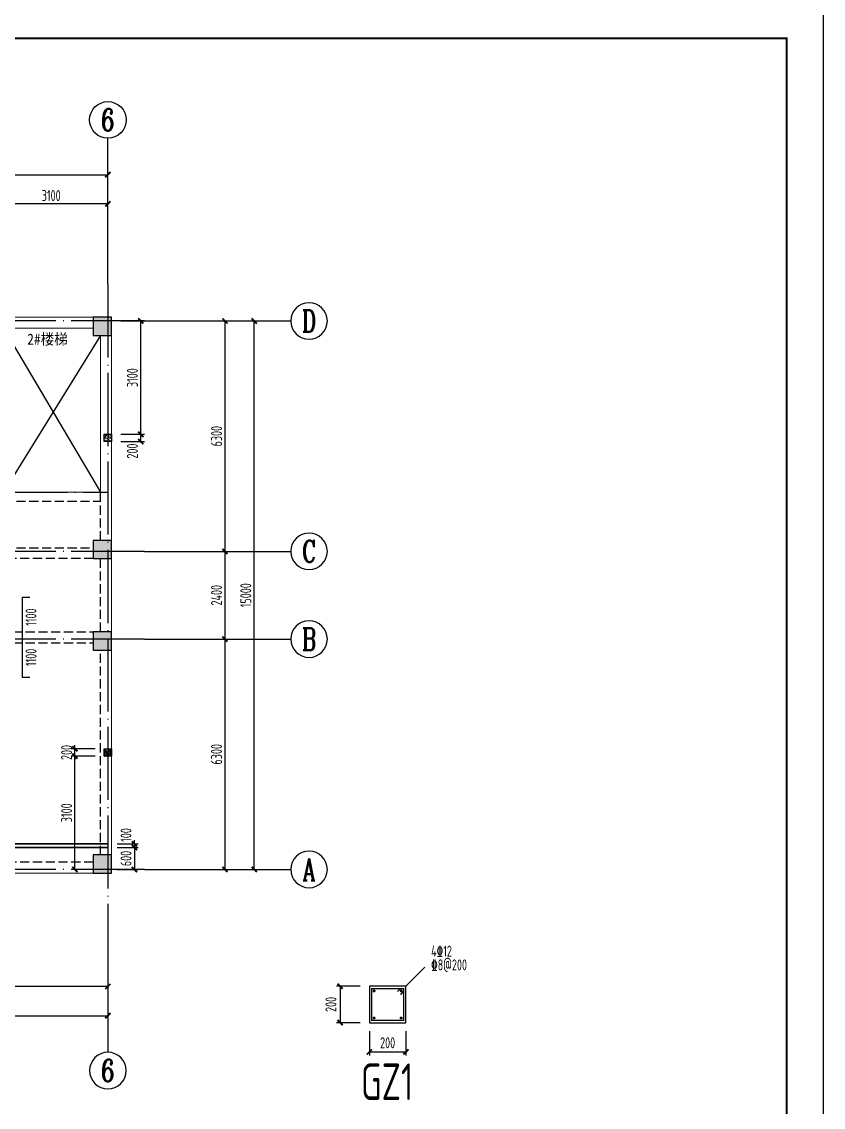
# Model space of a CAD drawing. Extents: x 9731685 to 18866768, y -962146 to 194094.
# Drawn here: x 9814543 to 9836457, y -244939 to -215251 of the extents above; entities that cross this region are included whole.
import ezdxf
from ezdxf.enums import TextEntityAlignment as Align

# ---------------------------------------------------------------- set-up
doc = ezdxf.new("R2010")
doc.units = 0
doc.header["$LTSCALE"] = 1000
for name, pattern in [('3', [500, 300, -200]), ('DASH', [0.35, 0.25, -0.1]), ('DOTE', [2.42, 2, -0.2, 0.02, -0.2])]:
    doc.linetypes.add(name, pattern=pattern)
doc.layers.get('0').update_dxf_attribs({"linetype": 'CONTINUOUS'})
doc.layers.get('Defpoints').update_dxf_attribs({"linetype": 'CONTINUOUS'})
for name, color, linetype in [('AXIS', 1, 'DOTE'), ('AXIS_DIM', 3, 'CONTINUOUS'), ('AXIS_NUM', 7, 'CONTINUOUS'), ('BORDER', 7, 'CONTINUOUS'), ('COLU', 7, 'CONTINUOUS'), ('DIM', 3, 'CONTINUOUS'), ('NUM', 7, 'CONTINUOUS'), ('TEXT', 7, 'CONTINUOUS'), ('柱涂实', 54, 'CONTINUOUS'), ('梁虚线', 134, '3'), ('楼板负筋钢筋', 1, 'CONTINUOUS'), ('结-板底钢筋', 6, 'CONTINUOUS'), ('结－GZ', 6, 'CONTINUOUS'), ('零厚板', 7, 'CONTINUOUS')]:
    doc.layers.add(name, color=color, linetype=linetype)
for name, color, linetype, lineweight in [('rein', 6, 'ByLayer', 18), ('梁', 4, 'CONTINUOUS', 18), ('楼板负筋标注', 84, 'CONTINUOUS', 25)]:
    doc.layers.add(name, color=color, linetype=linetype, lineweight=lineweight)
doc.styles.add('STYLE3', font='simhei.ttf', dxfattribs={"width": 0.9})
doc.styles.add('TSSD_Axis', font='Complex.shx', dxfattribs={"width": 0.7, "bigfont": 'hztxt.shx'})
doc.styles.add('TSSD_Dimension', font='Tssdeng.shx', dxfattribs={"width": 0.7, "bigfont": 'hztxt.shx'})
doc.styles.add('TSSD_Norm', font='Tssdeng.shx', dxfattribs={"width": 0.7, "bigfont": 'hztxt.shx'})
doc.styles.add('TSSD_Rein', font='Tssdeng.shx', dxfattribs={"width": 0.7, "bigfont": 'hztxt.shx'})
doc.dimstyles.new('TSSD_100_100$0', dxfattribs={"dimtxt": 300, "dimasz": 100, "dimexe": 100, "dimexo": 250, "dimgap": 80, "dimtad": 1, "dimdec": 0, "dimzin": 0, "dimdsep": 46, "dimtxsty": 'TSSD_Dimension', "dimblk1": 'ARCHTICK', "dimblk2": 'ARCHTICK', "dimsah": 1, "dimcen": 0, "dimclrd": 3, "dimclre": 256, "dimclrt": 7, "dimadec": 1, "dimazin": 0, "dimtfac": 1, "dimtdec": 0, "dimtix": 1, "dimtmove": 2, "dimatfit": 3, "dimldrblk": 'ARCHTICK', "dimfxl": 1, "dimtolj": 1, "dimtzin": 0, "dimarcsym": 0})
doc.dimstyles.new('TSSD_20_100', dxfattribs={"dimtxt": 300, "dimasz": 100, "dimexe": 100, "dimexo": 250, "dimgap": 100, "dimtad": 1, "dimdec": 0, "dimlfac": 0.2, "dimzin": 0, "dimdsep": 46, "dimtxsty": 'TSSD_Dimension', "dimblk": 'ARCHTICK', "dimcen": 0, "dimclrt": 7, "dimadec": 0, "dimazin": 0, "dimtfac": 1, "dimtdec": 0, "dimtix": 1, "dimtmove": 2, "dimatfit": 3, "dimldrblk": 'ARCHTICK', "dimfxl": 1, "dimtolj": 1, "dimtzin": 0, "dimarcsym": 0})

# ---------------------------------------------------------------- blocks, each defined once
blk = doc.blocks.new('ts_axno')
at = {"color": 0, "linetype": 'ByBlock', "lineweight": -2}
blk.add_circle((0, 0), 0.5, dxfattribs=at)
at = {"color": 0, "linetype": 'ByBlock', "lineweight": -2, "style": 'TSSD_Axis', "width": 0.7}
blk.add_attdef('A', text='', height=0.6, dxfattribs=at).set_placement((0, 0), align=Align.MIDDLE_CENTER)
blk = doc.blocks.new('_ArchTick')
at = {"color": 0, "linetype": 'ByBlock', "const_width": 0.5}
blk.add_lwpolyline([(-0.71, -0.71), (0.71, 0.71)], dxfattribs=at)
blk = doc.blocks.new('*D44')
at = {"layer": 'AXIS_DIM', "lineweight": -2}
for p, q in [((9813799, -222185), (9813799, -220135)), ((9816899, -222185), (9816899, -220135))]:
    blk.add_line(p, q, dxfattribs=at)
at = {"layer": 'AXIS_DIM', "color": 3, "lineweight": -2}
blk.add_line((9816899, -220235), (9813799, -220235), dxfattribs=at)
at = {"layer": 'Defpoints', "color": 0}
for p in [(9813799, -220235), (9813799, -222435), (9816899, -222435)]:
    blk.add_point(p, dxfattribs=at)
at = {"layer": 'AXIS_DIM', "color": 3, "lineweight": -2, "xscale": 100, "yscale": 100, "zscale": 100, "rotation": 180}
blk.add_blockref('_ArchTick', (9813799, -220235), dxfattribs=at)
at = {"layer": 'AXIS_DIM', "color": 3, "lineweight": -2, "xscale": 100, "yscale": 100, "zscale": 100}
blk.add_blockref('_ArchTick', (9816899, -220235), dxfattribs=at)
at = {"layer": 'AXIS_DIM', "color": 7, "insert": (9815349, -220005), "char_height": 300, "attachment_point": 5, "style": 'TSSD_Dimension'}
blk.add_mtext('\\A1;3100', dxfattribs=at)
blk = doc.blocks.new('*D49')
at = {"layer": 'AXIS_DIM', "lineweight": -2}
for p, q in [((9794899, -222185), (9794899, -219335)), ((9816899, -222185), (9816899, -219335))]:
    blk.add_line(p, q, dxfattribs=at)
at = {"layer": 'AXIS_DIM', "color": 3, "lineweight": -2}
blk.add_line((9794899, -219435), (9816899, -219435), dxfattribs=at)
at = {"layer": 'Defpoints', "color": 0}
for p in [(9816899, -219435), (9794899, -222435), (9816899, -222435)]:
    blk.add_point(p, dxfattribs=at)
at = {"layer": 'AXIS_DIM', "color": 3, "lineweight": -2, "xscale": 100, "yscale": 100, "zscale": 100, "rotation": 180}
blk.add_blockref('_ArchTick', (9794899, -219435), dxfattribs=at)
at = {"layer": 'AXIS_DIM', "color": 3, "lineweight": -2, "xscale": 100, "yscale": 100, "zscale": 100}
blk.add_blockref('_ArchTick', (9816899, -219435), dxfattribs=at)
at = {"layer": 'AXIS_DIM', "color": 7, "insert": (9805899, -219205), "char_height": 300, "attachment_point": 5, "style": 'TSSD_Dimension'}
blk.add_mtext('\\A1;22000', dxfattribs=at)
blk = doc.blocks.new('*D54')
at = {"layer": 'AXIS_DIM', "lineweight": -2}
for p, q in [((9809499, -239685), (9809499, -241735)), ((9816899, -239685), (9816899, -241735))]:
    blk.add_line(p, q, dxfattribs=at)
at = {"layer": 'AXIS_DIM', "color": 3, "lineweight": -2}
blk.add_line((9816899, -241635), (9809499, -241635), dxfattribs=at)
at = {"layer": 'Defpoints', "color": 0}
for p in [(9809499, -239435), (9816899, -239435), (9809499, -241635)]:
    blk.add_point(p, dxfattribs=at)
at = {"layer": 'AXIS_DIM', "color": 3, "lineweight": -2, "xscale": 100, "yscale": 100, "zscale": 100, "rotation": 180}
blk.add_blockref('_ArchTick', (9809499, -241635), dxfattribs=at)
at = {"layer": 'AXIS_DIM', "color": 3, "lineweight": -2, "xscale": 100, "yscale": 100, "zscale": 100}
blk.add_blockref('_ArchTick', (9816899, -241635), dxfattribs=at)
at = {"layer": 'AXIS_DIM', "color": 7, "insert": (9813199, -241405), "char_height": 300, "attachment_point": 5, "style": 'TSSD_Dimension'}
blk.add_mtext('\\A1;7400', dxfattribs=at)
blk = doc.blocks.new('*D57')
at = {"layer": 'AXIS_DIM', "lineweight": -2}
for p, q in [((9794899, -239685), (9794899, -242535)), ((9816899, -239685), (9816899, -242535))]:
    blk.add_line(p, q, dxfattribs=at)
at = {"layer": 'AXIS_DIM', "color": 3, "lineweight": -2}
blk.add_line((9794899, -242435), (9816899, -242435), dxfattribs=at)
at = {"layer": 'Defpoints', "color": 0}
for p in [(9794899, -239435), (9816899, -239435), (9816899, -242435)]:
    blk.add_point(p, dxfattribs=at)
at = {"layer": 'AXIS_DIM', "color": 3, "lineweight": -2, "xscale": 100, "yscale": 100, "zscale": 100, "rotation": 180}
blk.add_blockref('_ArchTick', (9794899, -242435), dxfattribs=at)
at = {"layer": 'AXIS_DIM', "color": 3, "lineweight": -2, "xscale": 100, "yscale": 100, "zscale": 100}
blk.add_blockref('_ArchTick', (9816899, -242435), dxfattribs=at)
at = {"layer": 'AXIS_DIM', "color": 7, "insert": (9805899, -242205), "char_height": 300, "attachment_point": 5, "style": 'TSSD_Dimension'}
blk.add_mtext('\\A1;22000', dxfattribs=at)
blk = doc.blocks.new('*D58')
at = {"layer": 'AXIS_DIM', "lineweight": -2}
for p, q in [((9818149, -223435), (9820199, -223435)), ((9818149, -229735), (9820199, -229735))]:
    blk.add_line(p, q, dxfattribs=at)
at = {"layer": 'AXIS_DIM', "color": 3, "lineweight": -2}
blk.add_line((9820099, -223435), (9820099, -229735), dxfattribs=at)
at = {"layer": 'Defpoints', "color": 0}
for p in [(9817899, -223435), (9817899, -229735), (9820099, -229735)]:
    blk.add_point(p, dxfattribs=at)
at = {"layer": 'AXIS_DIM', "color": 3, "lineweight": -2, "xscale": 100, "yscale": 100, "zscale": 100}
for p, rotation in [((9820099, -223435), 90), ((9820099, -229735), 270)]:
    blk.add_blockref('_ArchTick', p, dxfattribs=dict(at, rotation=rotation))
at = {"layer": 'AXIS_DIM', "color": 7, "insert": (9819869, -226585), "char_height": 300, "attachment_point": 5, "rotation": 90, "style": 'TSSD_Dimension'}
blk.add_mtext('\\A1;6300', dxfattribs=at)
blk = doc.blocks.new('*D59')
at = {"layer": 'AXIS_DIM', "lineweight": -2}
for p, q in [((9818149, -229735), (9820199, -229735)), ((9818149, -232135), (9820199, -232135))]:
    blk.add_line(p, q, dxfattribs=at)
at = {"layer": 'AXIS_DIM', "color": 3, "lineweight": -2}
blk.add_line((9820099, -229735), (9820099, -232135), dxfattribs=at)
at = {"layer": 'Defpoints', "color": 0}
for p in [(9817899, -229735), (9817899, -232135), (9820099, -232135)]:
    blk.add_point(p, dxfattribs=at)
at = {"layer": 'AXIS_DIM', "color": 3, "lineweight": -2, "xscale": 100, "yscale": 100, "zscale": 100}
for p, rotation in [((9820099, -229735), 90), ((9820099, -232135), 270)]:
    blk.add_blockref('_ArchTick', p, dxfattribs=dict(at, rotation=rotation))
at = {"layer": 'AXIS_DIM', "color": 7, "insert": (9819869, -230935), "char_height": 300, "attachment_point": 5, "rotation": 90, "style": 'TSSD_Dimension'}
blk.add_mtext('\\A1;2400', dxfattribs=at)
blk = doc.blocks.new('*D60')
at = {"layer": 'AXIS_DIM', "lineweight": -2}
for p, q in [((9818149, -232135), (9820199, -232135)), ((9818149, -238435), (9820199, -238435))]:
    blk.add_line(p, q, dxfattribs=at)
at = {"layer": 'AXIS_DIM', "color": 3, "lineweight": -2}
blk.add_line((9820099, -232135), (9820099, -238435), dxfattribs=at)
at = {"layer": 'Defpoints', "color": 0}
for p in [(9817899, -232135), (9817899, -238435), (9820099, -238435)]:
    blk.add_point(p, dxfattribs=at)
at = {"layer": 'AXIS_DIM', "color": 3, "lineweight": -2, "xscale": 100, "yscale": 100, "zscale": 100}
for p, rotation in [((9820099, -232135), 90), ((9820099, -238435), 270)]:
    blk.add_blockref('_ArchTick', p, dxfattribs=dict(at, rotation=rotation))
at = {"layer": 'AXIS_DIM', "color": 7, "insert": (9819869, -235285), "char_height": 300, "attachment_point": 5, "rotation": 90, "style": 'TSSD_Dimension'}
blk.add_mtext('\\A1;6300', dxfattribs=at)
blk = doc.blocks.new('*D61')
at = {"layer": 'AXIS_DIM', "lineweight": -2}
for p, q in [((9818149, -223435), (9820999, -223435)), ((9818149, -238435), (9820999, -238435))]:
    blk.add_line(p, q, dxfattribs=at)
at = {"layer": 'AXIS_DIM', "color": 3, "lineweight": -2}
blk.add_line((9820899, -238435), (9820899, -223435), dxfattribs=at)
at = {"layer": 'Defpoints', "color": 0}
for p in [(9817899, -223435), (9820899, -223435), (9817899, -238435)]:
    blk.add_point(p, dxfattribs=at)
at = {"layer": 'AXIS_DIM', "color": 3, "lineweight": -2, "xscale": 100, "yscale": 100, "zscale": 100}
for p, rotation in [((9820899, -223435), 90), ((9820899, -238435), 270)]:
    blk.add_blockref('_ArchTick', p, dxfattribs=dict(at, rotation=rotation))
at = {"layer": 'AXIS_DIM', "color": 7, "insert": (9820669, -230935), "char_height": 300, "attachment_point": 5, "rotation": 90, "style": 'TSSD_Dimension'}
blk.add_mtext('\\A1;15000', dxfattribs=at)
blk = doc.blocks.new('GZ')
at = {"layer": 'TEXT'}
h = blk.add_hatch(dxfattribs=at)
h.set_pattern_fill('AR-CONC', color=6, scale=0.4, angle=180, style=0)
h.set_pattern_definition([(230, (3351996.74, 92641.444), (-72.873868, 6.375634), [7.62, -83.82]), (175, (3351996.74, 92641.44), (14.09713, -76.422657), [6.096, -67.056]), (280.451, (3351990.67, 92641.975), (-58.777, -70.046675), [6.476, -71.236]), (226.1842, (3351996.74, 92621.12), (-108.431616, 16.81693), [11.43, -125.73]), (276.6356, (3351987.7, 92622.52), (-94.961694, -98.970222), [9.714, -106.854]), (171.184, (3351996.74, 92621.12), (-94.96184, -98.970047), [9.144, -100.584]), (201, (3351986.58, 92626.204), (-60.645952, 40.906207), [7.62, -83.82]), (146, (3351986.58, 92626.2), (-24.720811, -73.675186), [6.096, -67.056]), (251.4514, (3351981.526, 92629.61), (-85.366596, -32.769143), [6.476, -71.236]), (217.5, (3351996.74, 92641.444), (-1.2354413, -33.8220155), [0, -66.2432, 0, -68.072, 0, -67.31]), (187.5, (3351996.74, 92641.444), (-26.727865, -40.07223), [0, -38.8112, 0, -64.7192, 0, -25.654]), (147.5, (3352019.397, 92641.444), (-54.236238, 2.2914976), [0, -25.4, 0, -79.248, 0, -105.156]), (137.5, (3352029.557, 92641.444), (-59.251673, -10.170596), [0, -33.02, 0, -52.6288, 0, -74.676])])
h.paths.add_polyline_path([(3162038, 237206), (3162238, 237206), (3162238, 237006), (3162038, 237006)])
at = {"color": 6}
blk.add_lwpolyline([(3162038, 237206), (3162238, 237206), (3162238, 237006), (3162038, 237006)], close=True, dxfattribs=at)
blk = doc.blocks.new('*D421')
at = {"layer": 'Defpoints', "color": 0}
for p in [(9815999, -235335), (9816799, -235335), (9816799, -238435)]:
    blk.add_point(p, dxfattribs=at)
at = {"layer": 'DIM', "lineweight": -2}
for p, q in [((9816549, -235335), (9815899, -235335)), ((9816549, -238435), (9815899, -238435))]:
    blk.add_line(p, q, dxfattribs=at)
at = {"layer": 'DIM', "color": 3, "lineweight": -2}
blk.add_line((9815999, -238435), (9815999, -235335), dxfattribs=at)
at = {"layer": 'DIM', "color": 3, "lineweight": -2, "xscale": 100, "yscale": 100, "zscale": 100}
for p, rotation in [((9815999, -235335), 90), ((9815999, -238435), 270)]:
    blk.add_blockref('_ArchTick', p, dxfattribs=dict(at, rotation=rotation))
at = {"layer": 'DIM', "color": 7, "insert": (9815769, -236885), "char_height": 300, "attachment_point": 5, "rotation": 90, "style": 'TSSD_Dimension'}
blk.add_mtext('\\A1;3100', dxfattribs=at)
blk = doc.blocks.new('*D422')
at = {"layer": 'Defpoints', "color": 0}
for p in [(9815999, -235135), (9816799, -235135), (9816799, -235335)]:
    blk.add_point(p, dxfattribs=at)
at = {"layer": 'DIM', "color": 3, "lineweight": -2}
for p, q in [((9815999, -235135), (9815999, -235035)), ((9815999, -235335), (9815999, -235135)), ((9815999, -235335), (9815999, -235435))]:
    blk.add_line(p, q, dxfattribs=at)
at = {"layer": 'DIM', "lineweight": -2}
for p, q in [((9816549, -235135), (9815899, -235135)), ((9816549, -235335), (9815899, -235335))]:
    blk.add_line(p, q, dxfattribs=at)
at = {"layer": 'DIM', "color": 3, "lineweight": -2, "xscale": 100, "yscale": 100, "zscale": 100}
for p, rotation in [((9815999, -235135), 270), ((9815999, -235335), 90)]:
    blk.add_blockref('_ArchTick', p, dxfattribs=dict(at, rotation=rotation))
at = {"layer": 'DIM', "color": 7, "insert": (9815769, -235235), "char_height": 300, "attachment_point": 5, "rotation": 90, "style": 'TSSD_Dimension'}
blk.add_mtext('\\A1;200', dxfattribs=at)
blk = doc.blocks.new('*D423')
at = {"layer": 'Defpoints', "color": 0}
for p in [(9816999, -226535), (9816999, -226735), (9817799, -226535)]:
    blk.add_point(p, dxfattribs=at)
at = {"layer": 'DIM', "lineweight": -2}
for p, q in [((9817249, -226535), (9817899, -226535)), ((9817249, -226735), (9817899, -226735))]:
    blk.add_line(p, q, dxfattribs=at)
at = {"layer": 'DIM', "color": 3, "lineweight": -2}
blk.add_line((9817799, -226735), (9817799, -226535), dxfattribs=at)
at = {"layer": 'DIM', "color": 3, "lineweight": -2, "xscale": 100, "yscale": 100, "zscale": 100}
for p, rotation in [((9817799, -226535), 90), ((9817799, -226735), 270)]:
    blk.add_blockref('_ArchTick', p, dxfattribs=dict(at, rotation=rotation))
at = {"layer": 'DIM', "color": 7, "insert": (9817569, -226993), "char_height": 300, "attachment_point": 5, "rotation": 90, "style": 'TSSD_Dimension'}
blk.add_mtext('\\A1;200', dxfattribs=at)
blk = doc.blocks.new('*D424')
at = {"layer": 'Defpoints', "color": 0}
for p in [(9816999, -223435), (9817799, -223435), (9816999, -226535)]:
    blk.add_point(p, dxfattribs=at)
at = {"layer": 'DIM', "lineweight": -2}
for p, q in [((9817249, -223435), (9817899, -223435)), ((9817249, -226535), (9817899, -226535))]:
    blk.add_line(p, q, dxfattribs=at)
at = {"layer": 'DIM', "color": 3, "lineweight": -2}
blk.add_line((9817799, -226535), (9817799, -223435), dxfattribs=at)
at = {"layer": 'DIM', "color": 3, "lineweight": -2, "xscale": 100, "yscale": 100, "zscale": 100}
for p, rotation in [((9817799, -223435), 90), ((9817799, -226535), 270)]:
    blk.add_blockref('_ArchTick', p, dxfattribs=dict(at, rotation=rotation))
at = {"layer": 'DIM', "color": 7, "insert": (9817569, -224985), "char_height": 300, "attachment_point": 5, "rotation": 90, "style": 'TSSD_Dimension'}
blk.add_mtext('\\A1;3100', dxfattribs=at)
blk = doc.blocks.new('*D496')
at = {"layer": 'Defpoints', "color": 0}
for p in [(9824047, -242610), (9825047, -242610), (9825047, -243426)]:
    blk.add_point(p, dxfattribs=at)
at = {"layer": 'DIM', "color": 0, "lineweight": -2}
for p, q in [((9824047, -242860), (9824047, -243526)), ((9825047, -242860), (9825047, -243526)), ((9824047, -243426), (9825047, -243426))]:
    blk.add_line(p, q, dxfattribs=at)
at = {"layer": 'DIM', "color": 0, "lineweight": -2, "xscale": 100, "yscale": 100, "zscale": 100, "rotation": 180}
blk.add_blockref('_ArchTick', (9824047, -243426), dxfattribs=at)
at = {"layer": 'DIM', "color": 0, "lineweight": -2, "xscale": 100, "yscale": 100, "zscale": 100}
blk.add_blockref('_ArchTick', (9825047, -243426), dxfattribs=at)
at = {"layer": 'DIM', "color": 7, "insert": (9824547, -243176), "char_height": 300, "attachment_point": 5, "style": 'TSSD_Dimension'}
blk.add_mtext('\\A1;200', dxfattribs=at)
blk = doc.blocks.new('*D497')
at = {"layer": 'Defpoints', "color": 0}
for p in [(9824047, -241626), (9823247, -242626), (9824047, -242626)]:
    blk.add_point(p, dxfattribs=at)
at = {"layer": 'DIM', "color": 0, "lineweight": -2}
for p, q in [((9823797, -241626), (9823147, -241626)), ((9823247, -241626), (9823247, -242626)), ((9823797, -242626), (9823147, -242626))]:
    blk.add_line(p, q, dxfattribs=at)
at = {"layer": 'DIM', "color": 0, "lineweight": -2, "xscale": 100, "yscale": 100, "zscale": 100}
for p, rotation in [((9823247, -241626), 90), ((9823247, -242626), 270)]:
    blk.add_blockref('_ArchTick', p, dxfattribs=dict(at, rotation=rotation))
at = {"layer": 'DIM', "color": 7, "insert": (9822997, -242126), "char_height": 300, "attachment_point": 5, "rotation": 90, "style": 'TSSD_Dimension'}
blk.add_mtext('\\A1;200', dxfattribs=at)
blk = doc.blocks.new('_GJPM')
at = {"layer": '结-板底钢筋', "const_width": 40}
blk.add_lwpolyline([(-20, 0, 1), (20, 0, 1)], format="xyb", close=True, dxfattribs=at)
blk = doc.blocks.new('*D522')
at = {"layer": 'Defpoints', "color": 0}
for p in [(9816899, -237735), (9816899, -237835), (9817624, -237835)]:
    blk.add_point(p, dxfattribs=at)
at = {"layer": 'DIM', "lineweight": -2}
for p, q in [((9817149, -237735), (9817724, -237735)), ((9817149, -237835), (9817724, -237835))]:
    blk.add_line(p, q, dxfattribs=at)
at = {"layer": 'DIM', "color": 3, "lineweight": -2}
for p, q in [((9817624, -237735), (9817624, -237635)), ((9817624, -237735), (9817624, -237835)), ((9817624, -237835), (9817624, -237935))]:
    blk.add_line(p, q, dxfattribs=at)
at = {"layer": 'DIM', "color": 3, "lineweight": -2, "xscale": 100, "yscale": 100, "zscale": 100}
for p, rotation in [((9817624, -237735), 270), ((9817624, -237835), 90)]:
    blk.add_blockref('_ArchTick', p, dxfattribs=dict(at, rotation=rotation))
at = {"layer": 'DIM', "color": 7, "insert": (9817394, -237493), "char_height": 300, "attachment_point": 5, "rotation": 90, "style": 'TSSD_Dimension'}
blk.add_mtext('\\A1;100', dxfattribs=at)
blk = doc.blocks.new('*D523')
at = {"layer": 'Defpoints', "color": 0}
for p in [(9816899, -237835), (9816899, -238435), (9817624, -238435)]:
    blk.add_point(p, dxfattribs=at)
at = {"layer": 'DIM', "lineweight": -2}
for p, q in [((9817149, -237835), (9817724, -237835)), ((9817149, -238435), (9817724, -238435))]:
    blk.add_line(p, q, dxfattribs=at)
at = {"layer": 'DIM', "color": 3, "lineweight": -2}
blk.add_line((9817624, -237835), (9817624, -238435), dxfattribs=at)
at = {"layer": 'DIM', "color": 3, "lineweight": -2, "xscale": 100, "yscale": 100, "zscale": 100}
for p, rotation in [((9817624, -237835), 90), ((9817624, -238435), 270)]:
    blk.add_blockref('_ArchTick', p, dxfattribs=dict(at, rotation=rotation))
at = {"layer": 'DIM', "color": 7, "insert": (9817394, -238135), "char_height": 300, "attachment_point": 5, "rotation": 90, "style": 'TSSD_Dimension'}
blk.add_mtext('\\A1;600', dxfattribs=at)

msp = doc.modelspace()

# ---------------------------------------------------------------- hatches: boundary and pattern name
at = {"layer": '柱涂实'}
for points in [[(9816998.5, -223835.1), (9816998.5, -223335.1), (9816498.5, -223335.1), (9816498.5, -223835.1)], [(9816998.5, -229935.1), (9816998.5, -229435.1), (9816498.5, -229435.1), (9816498.5, -229935.1)], [(9816998.5, -232435.1), (9816998.5, -231935.1), (9816498.5, -231935.1), (9816498.5, -232435.1)], [(9816998.5, -238535.1), (9816998.5, -238035.1), (9816498.5, -238035.1), (9816498.5, -238535.1)]]:
    msp.add_hatch(color=256, dxfattribs=at).paths.add_polyline_path(points)

# ---------------------------------------------------------------- linework, layer by layer
at = {"color": 2, "const_width": 40, "elevation": 0}
for points in [[(9794898.5, -237735.1), (9816898.5, -237735.1)], [(9794898.5, -237835.1), (9816898.5, -237835.1)]]:
    msp.add_lwpolyline(points, dxfattribs=at)
at = {"layer": 'AXIS'}
for p, q in [((9816898.5, -222435.1, 0), (9816898.5, -239435.1, 0)), ((9817898.5, -223435.1, 0), (9793898.5, -223435.1, 0)), ((9813798.5, -228115.1), (9816898.5, -228115.1)), ((9817898.5, -229735.1, 0), (9793898.5, -229735.1, 0)), ((9817898.5, -232135.1, 0), (9793898.5, -232135.1, 0)), ((9817898.5, -238435.1, 0), (9793898.5, -238435.1, 0))]:
    msp.add_line(p, q, dxfattribs=at)
at = {"layer": 'AXIS_NUM'}
for p, q in [((9816898.5, -222435.1, 0), (9816898.5, -218435.1, 0)), ((9817898.5, -223435.1, 0), (9821898.5, -223435.1, 0)), ((9817898.5, -229735.1, 0), (9821898.5, -229735.1, 0)), ((9817898.5, -232135.1, 0), (9821898.5, -232135.1, 0)), ((9817898.5, -238435.1, 0), (9821898.5, -238435.1, 0)), ((9816898.5, -239435.1, 0), (9816898.5, -243435.1, 0))]:
    msp.add_line(p, q, dxfattribs=at)
at = {"layer": 'BORDER'}
msp.add_lwpolyline([(9777056.8, -256706.3), (9777056.8, -214706.3), (9836456.8, -214706.3), (9836456.8, -256706.3)], close=True, dxfattribs=at)
at = {"layer": 'BORDER', "const_width": 50}
msp.add_lwpolyline([(9779556.8, -255706.3), (9779556.8, -215706.3), (9835456.8, -215706.3), (9835456.8, -255706.3)], close=True, dxfattribs=at)
at = {"layer": 'COLU', "ltscale": 1}
for points in [[(9816998.5, -223835.1), (9816998.5, -223335.1), (9816498.5, -223335.1), (9816498.5, -223835.1)], [(9816998.5, -229935.1), (9816998.5, -229435.1), (9816498.5, -229435.1), (9816498.5, -229935.1)], [(9816998.5, -232435.1), (9816998.5, -231935.1), (9816498.5, -231935.1), (9816498.5, -232435.1)], [(9816998.5, -238535.1), (9816998.5, -238035.1), (9816498.5, -238035.1), (9816498.5, -238535.1)]]:
    msp.add_lwpolyline(points, close=True, dxfattribs=at)
at = {"layer": 'rein', "const_width": 35, "elevation": 0}
for points in [[(9824981.8, -241691.3), (9824981.8, -242561.3), (9824111.8, -242561.3), (9824111.8, -241691.3), (9824981.8, -241691.3)], [(9824810.9, -241776.1), (9824895.8, -241691.3)], [(9824981.8, -241777.3), (9824897, -241862.2)]]:
    msp.add_lwpolyline(points, dxfattribs=at)
at = {"layer": 'TEXT'}
msp.add_line((9825046.8, -241626.3, 0), (9825563.2, -241109.9, 0), dxfattribs=at)
at = {"layer": '柱涂实', "linetype": 'Continuous'}
for points in [[(9816998.5, -223835.1), (9816998.5, -223335.1), (9816498.5, -223335.1), (9816498.5, -223835.1)], [(9816998.5, -229935.1), (9816998.5, -229435.1), (9816498.5, -229435.1), (9816498.5, -229935.1)], [(9816998.5, -232435.1), (9816998.5, -231935.1), (9816498.5, -231935.1), (9816498.5, -232435.1)], [(9816998.5, -238535.1), (9816998.5, -238035.1), (9816498.5, -238035.1), (9816498.5, -238535.1)]]:
    msp.add_lwpolyline(points, close=True, dxfattribs=at)
at = {"layer": '梁', "ltscale": 1}
for p, q in [((9814048.5, -223335.1), (9816498.5, -223335.1)), ((9814048.5, -223635.1), (9816498.5, -223635.1)), ((9816698.5, -228115.1), (9816698.5, -223835.1)), ((9816998.5, -223835.1, 0), (9816998.5, -229435.1, 0)), ((9814048.5, -228115.1), (9816698.5, -228115.1)), ((9816998.5, -229935.1, 0), (9816998.5, -231935.1, 0)), ((9816998.5, -232435.1, 0), (9816998.5, -238035.1, 0)), ((9812998.5, -238535.1), (9816498.5, -238535.1))]:
    msp.add_line(p, q, dxfattribs=at)
at = {"layer": '梁虚线', "linetype": 'DASH', "ltscale": 1}
for p, q in [((9816698.5, -229435.1), (9816698.5, -228115.1)), ((9814048.5, -228365.1), (9816698.5, -228365.1)), ((9814048.5, -229635.1), (9816498.5, -229635.1)), ((9816498.5, -229935.1, 0), (9814048.5, -229935.1, 0)), ((9816698.5, -231935.1), (9816698.5, -229935.1)), ((9809748.5, -231935.1), (9816498.5, -231935.1)), ((9809748.5, -232235.1), (9816498.5, -232235.1)), ((9816698.5, -238035.1), (9816698.5, -232435.1)), ((9816498.5, -238235.1, 0), (9809748.5, -238235.1, 0))]:
    msp.add_line(p, q, dxfattribs=at)
at = {"layer": '楼板负筋钢筋', "ltscale": 1}
msp.add_lwpolyline([(9814763.5, -233185.1), (9814563.5, -233185.1), (9814563.5, -230985.1), (9814763.5, -230985.1)], dxfattribs=at)
at = {"layer": '结－GZ', "color": 7, "elevation": 0}
msp.add_lwpolyline([(9824046.8, -242626.3), (9825046.8, -242626.3), (9825046.8, -241626.3), (9824046.8, -241626.3)], close=True, dxfattribs=at)
at = {"layer": '零厚板', "ltscale": 1}
for p, q in [((9814048.5, -223635.1), (9816698.5, -228115.1)), ((9816698.5, -223835.1), (9814048.5, -228115.1))]:
    msp.add_line(p, q, dxfattribs=at)

# ---------------------------------------------------------------- block references
at = {"color": 0}
for p in [(6654760.7, -463741.1, 0), (6654760.7, -472341.1, 0)]:
    msp.add_blockref('GZ', p, dxfattribs=at)
at = {"layer": 'AXIS_NUM'}
ref = msp.add_blockref('ts_axno', (9816898.5, -217935.1, 0), dxfattribs=dict(at, xscale=1000, yscale=1000, zscale=1000))
ref.add_attrib('6', '6', dxfattribs={"height": 600, "style": 'TSSD_Axis', "width": 0.7}).set_placement((9816898.5, -217935.1, 0), align=Align.MIDDLE_CENTER)
ref = msp.add_blockref('ts_axno', (9822398.5, -223435.1, 0), dxfattribs=dict(at, xscale=-1000, yscale=1000, zscale=1000))
ref.add_attrib('D', 'D', dxfattribs={"height": 600, "style": 'TSSD_Axis', "width": 0.7}).set_placement((9822398.5, -223435.1, 0), align=Align.MIDDLE_CENTER)
ref = msp.add_blockref('ts_axno', (9822398.5, -229735.1, 0), dxfattribs=dict(at, xscale=-1000, yscale=1000, zscale=1000))
ref.add_attrib('C', 'C', dxfattribs={"height": 600, "style": 'TSSD_Axis', "width": 0.7}).set_placement((9822398.5, -229735.1, 0), align=Align.MIDDLE_CENTER)
ref = msp.add_blockref('ts_axno', (9822398.5, -232135.1, 0), dxfattribs=dict(at, xscale=-1000, yscale=1000, zscale=1000))
ref.add_attrib('B', 'B', dxfattribs={"height": 600, "style": 'TSSD_Axis', "width": 0.7}).set_placement((9822398.5, -232135.1, 0), align=Align.MIDDLE_CENTER)
ref = msp.add_blockref('ts_axno', (9822398.5, -238435.1, 0), dxfattribs=dict(at, xscale=-1000, yscale=1000, zscale=1000))
ref.add_attrib('A', 'A', dxfattribs={"height": 600, "style": 'TSSD_Axis', "width": 0.7}).set_placement((9822398.5, -238435.1, 0), align=Align.MIDDLE_CENTER)
ref = msp.add_blockref('ts_axno', (9816898.5, -243935.1, 0), dxfattribs=dict(at, xscale=-1000, yscale=1000, zscale=1000, rotation=180))
ref.add_attrib('6', '6', dxfattribs={"height": 600, "style": 'TSSD_Axis', "width": 0.7}).set_placement((9816898.5, -243935.1, 0), align=Align.MIDDLE_CENTER)
at = {"layer": '结-板底钢筋', "ltscale": 2}
for p in [(9824176.8, -241756.3, 0), (9824916.9, -241756.3, 0), (9824176.8, -242496.3, 0), (9824916.9, -242496.3, 0)]:
    msp.add_blockref('_GJPM', p, dxfattribs=at)

# ---------------------------------------------------------------- texts
at = {"layer": 'NUM', "style": 'TSSD_Norm', "width": 0.7}
msp.add_text('GZ1', height=1000, dxfattribs=at).set_placement((9823817, -245040.1, 0), align=Align.BOTTOM_LEFT)
at = {"layer": 'TEXT', "color": 6, "style": 'STYLE3', "width": 0.9}
msp.add_text('2#楼梯', height=300, dxfattribs=at).set_placement((9814694.1, -224082.5))
at = {"layer": 'TEXT', "style": 'TSSD_Rein', "width": 0.7}
for s, p in [('4%%13212', (9825735.9, -240819.7, 0)), ('%%1328@200', (9825735.9, -241194.8, 0))]:
    msp.add_text(s, height=300, dxfattribs=at).set_placement(p)
at = {"layer": '楼板负筋标注', "style": 'TSSD_Rein', "width": 0.7}
for p in [(9814647.7, -231535.1), (9814647.7, -232635.1)]:
    msp.add_text('1100', height=300, rotation=90, dxfattribs=at).set_placement(p, align=Align.TOP_CENTER)

# ---------------------------------------------------------------- dimensions: what is measured, and where the dimension line sits
at = {"layer": 'AXIS_DIM'}
for base, p1, p2, picture, middle in [((9816898.5, -219435.1, 0), (9794898.5, -222435.1, 0), (9816898.5, -222435.1, 0), '*D49', (9805898.5, -219205.1, 0)), ((9813798.5, -220235.1, 0), (9816898.5, -222435.1, 0), (9813798.5, -222435.1, 0), '*D44', (9815348.5, -220005.1, 0)), ((9816898.5, -242435.1, 0), (9794898.5, -239435.1, 0), (9816898.5, -239435.1, 0), '*D57', (9805898.5, -242205.1, 0)), ((9809498.5, -241635.1, 0), (9816898.5, -239435.1, 0), (9809498.5, -239435.1, 0), '*D54', (9813198.5, -241405.1, 0))]:
    dim = msp.add_linear_dim(base=base, p1=p1, p2=p2, dimstyle='TSSD_100_100$0', dxfattribs=at)
    dim.commit()
    dim.dimension.update_dxf_attribs({"geometry": picture, "text_midpoint": middle})
for base, p1, p2, picture, middle in [((9820098.5, -229735.1, 0), (9817898.5, -223435.1, 0), (9817898.5, -229735.1, 0), '*D58', (9819868.5, -226585.1, 0)), ((9820898.5, -223435.1, 0), (9817898.5, -238435.1, 0), (9817898.5, -223435.1, 0), '*D61', (9820668.5, -230935.1, 0)), ((9820098.5, -232135.1, 0), (9817898.5, -229735.1, 0), (9817898.5, -232135.1, 0), '*D59', (9819868.5, -230935.1, 0)), ((9820098.5, -238435.1, 0), (9817898.5, -232135.1, 0), (9817898.5, -238435.1, 0), '*D60', (9819868.5, -235285.1, 0))]:
    dim = msp.add_linear_dim(base=base, p1=p1, p2=p2, angle=90, dimstyle='TSSD_100_100$0', dxfattribs=at)
    dim.commit()
    dim.dimension.update_dxf_attribs({"geometry": picture, "text_midpoint": middle})
at = {"layer": 'DIM'}
for base, p1, p2, dimstyle, picture, middle in [((9817798.5, -223435.1, 0), (9816998.5, -226535.1, 0), (9816998.5, -223435.1, 0), 'TSSD_100_100$0', '*D424', (9817568.5, -224985.1, 0)), ((9815998.5, -235135.1, 0), (9816798.5, -235335.1, 0), (9816798.5, -235135.1, 0), 'TSSD_100_100$0', '*D422', (9815768.5, -235235.1, 0)), ((9815998.5, -235335.1, 0), (9816798.5, -238435.1, 0), (9816798.5, -235335.1, 0), 'TSSD_100_100$0', '*D421', (9815768.5, -236885.1, 0)), ((9817624.2, -238435.1, 0), (9816898.5, -237835.1, 0), (9816898.5, -238435.1, 0), 'TSSD_100_100$0', '*D523', (9817394.2, -238135.1, 0)), ((9823246.8, -242626.3, 0), (9824046.8, -241626.3, 0), (9824046.8, -242626.3, 0), 'TSSD_20_100', '*D497', (9822996.8, -242126.3, 0))]:
    dim = msp.add_linear_dim(base=base, p1=p1, p2=p2, angle=90, dimstyle=dimstyle, dxfattribs=at)
    dim.commit()
    dim.dimension.update_dxf_attribs({"geometry": picture, "text_midpoint": middle})
for base, p1, p2, picture, middle in [((9817798.5, -226535.1, 0), (9816998.5, -226735.1, 0), (9816998.5, -226535.1, 0), '*D423', (9817568.5, -226993.1, 0)), ((9817624.2, -237835.1, 0), (9816898.5, -237735.1, 0), (9816898.5, -237835.1, 0), '*D522', (9817394.2, -237493.1, 0))]:
    dim = msp.add_linear_dim(base=base, p1=p1, p2=p2, angle=90, dimstyle='TSSD_100_100$0', dxfattribs=at)
    dim.commit()
    dim.dimension.update_dxf_attribs({"geometry": picture, "text_midpoint": middle, "dimtype": 160})
dim = msp.add_linear_dim(base=(9825046.8, -243426.3, 0), p1=(9824046.8, -242610.1, 0), p2=(9825046.8, -242610.1, 0), dimstyle='TSSD_20_100', dxfattribs=at)
dim.commit()
dim.dimension.update_dxf_attribs({"geometry": '*D496', "text_midpoint": (9824546.8, -243176.3, 0)})

doc.saveas('drawing.dxf')
